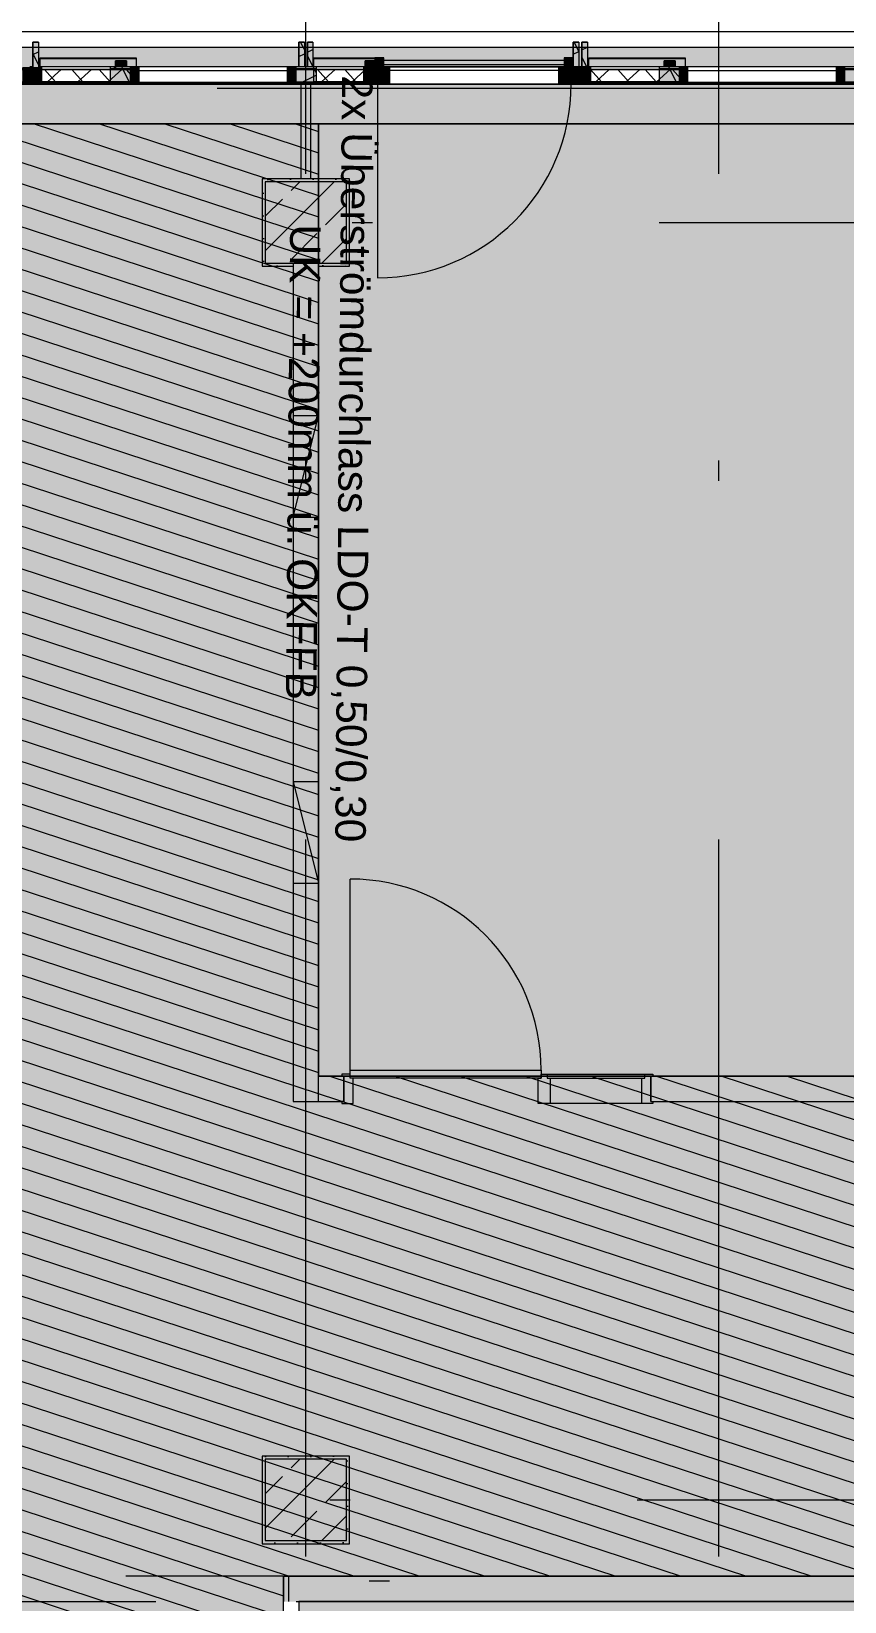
# Model space of a CAD drawing. Header units: metres. Extents: x 101 to 346, y 66 to 213.
# Drawn here: x 120.61 to 124.61, y 92.69 to 100.42 of the extents above; entities that cross this region are included whole.
import ezdxf

# ---------------------------------------------------------------- set-up
doc = ezdxf.new("R2010")
doc.units = ezdxf.units.M
doc.header["$MEASUREMENT"] = 0
for name, pattern in [('Punktlinie', [0.0035, 0, -0.0035]), ('Strichlinie-über-Schnitt', [0.0023, 0.0008, -0.0015]), ('Strichlinie_ eng', [0.0023, 0.0015, -0.0008]), ('Strichpunktlinie', [0.006703, 0.003528, -0.001764, 0, -0.001411]), ('Wipeout_Contour', [1, 0, -1])]:
    doc.linetypes.add(name, pattern=pattern)
for name, color, linetype in [('00  Raster', 7, 'Continuous'), ('10  Fassade', 7, 'Continuous'), ('10  Fassade_Deckschraffur', 7, 'Continuous'), ('10  Fassade_Schnittschraffur', 7, 'Continuous'), ('10  Stützen', 7, 'Continuous'), ('10  Stützen_Schnittschraffur', 7, 'Continuous'), ('10  Wand Massiv_Deckschraffur', 7, 'Continuous'), ('10  Wand Massiv_Fenster', 7, 'Continuous'), ('20  Absturzsicherung', 7, 'Continuous'), ('20  Wand Leichtbau', 7, 'Continuous'), ('20  Wand Leichtbau_Schnittschraffur', 7, 'Continuous'), ('20 Wand Leichtbau MIETERAUSBAU_Fenster', 7, 'Continuous'), ('50  NUF - Raumstempel', 7, 'Continuous'), ('Neubau_20  Boden Aufbauten', 7, 'Continuous'), ('Neubau_20  Boden Aufbauten_Deckschraffur', 7, 'Continuous'), ('Neubau_20 Wand Leichtbau MIETERAUSBAU', 7, 'Continuous'), ('Neubau_20 Wand Leichtbau MIETERAUSBAU_Deckschraffur', 7, 'Continuous'), ('Neubau_20 Wand Leichtbau MIETERAUSBAU_Fenster', 7, 'Continuous'), ('Neubau_20 Wand Leichtbau MIETERAUSBAU_Schnittschraffur', 7, 'Continuous'), ('Neubau_20 Wand Leichtbau MIETERAUSBAU_Tür', 7, 'Continuous')]:
    doc.layers.add(name, color=color, linetype=linetype)
doc.styles.add('ERSTELLTER_STIL_1', font='')
doc.styles.get('ERSTELLTER_STIL_1').set_extended_font_data('Arial')
pattern_1 = [(41.86749, (13.479, 22.35165), (-0.06674101, 0.074469036), []), (131.86749, (13.479, 22.35165), (0.074469036, 0.06674101), [])]
pattern_2 = [(26.86749, (13.479, 22.35165), (-0.05423143, 0.10704649), []), (116.86749, (13.479, 22.35165), (0.10704649, 0.05423143), [])]
pattern_3 = [(26.86749, (13.479, 22.351647), (-0.022596431, 0.044602705), [0, -0.05])]

msp = doc.modelspace()

# ---------------------------------------------------------------- hatches: boundary and pattern name
at = {"layer": '10  Stützen_Schnittschraffur', "linetype": 'Continuous', "lineweight": 0, "true_color": 0xffffff}
for points in [[(122.1704, 99.6919), (121.7404, 99.6919), (121.7404, 99.2619), (121.8929, 99.2619), (121.8929, 99.2769), (121.7554, 99.2769), (121.7554, 99.6769), (122.1554, 99.6769), (122.1554, 99.2769), (122.0179, 99.2769), (122.0179, 99.2619), (122.1704, 99.2619)], [(121.7554, 99.2769), (122.1554, 99.2769), (122.1554, 99.6769), (121.7554, 99.6769)], [(121.7554, 92.9919), (122.1554, 92.9919), (122.1554, 93.3919), (121.7554, 93.3919)]]:
    msp.add_hatch(color=7, dxfattribs=at).paths.add_polyline_path(points)
at = {"layer": '10  Stützen_Schnittschraffur', "linetype": 'Continuous', "lineweight": 13, "true_color": 0x000100}
h = msp.add_hatch(dxfattribs=at)
h.set_pattern_fill('Gips_0008', color=98, style=0, pattern_type=2)
h.set_pattern_definition(pattern_3)
h.paths.add_polyline_path([(122.1704, 99.6919), (121.7404, 99.6919), (121.7404, 99.2619), (121.8929, 99.2619), (121.8929, 99.2769), (121.7554, 99.2769), (121.7554, 99.6769), (122.1554, 99.6769), (122.1554, 99.2769), (122.0179, 99.2769), (122.0179, 99.2619), (122.1704, 99.2619)])
h = msp.add_hatch(dxfattribs=at)
h.set_pattern_fill('Beton__Stahlbeton_0008', color=98, style=0, pattern_type=2)
h.set_pattern_definition([(225, (121.75537, 99.6769), (-0.16971, 0.16971), []), (225, (121.67052, 99.76174), (-0.169706, 0.169706), [0.18, -0.06])])
h.paths.add_polyline_path([(121.7554, 99.2769), (122.1554, 99.2769), (122.1554, 99.6769), (121.7554, 99.6769)])
at = {"layer": '10  Stützen_Schnittschraffur', "linetype": 'Continuous', "lineweight": 0, "true_color": 0xffffff}
h = msp.add_hatch(color=7, dxfattribs=at)
h.paths.add_polyline_path([(121.7404, 93.4069), (121.7404, 92.9769), (122.1704, 92.9769), (122.1704, 93.4069)])
h.paths.add_polyline_path([(121.7554, 93.3919), (122.1554, 93.3919), (122.1554, 92.9919), (121.7554, 92.9919)], flags=0)
at = {"layer": '10  Stützen_Schnittschraffur', "linetype": 'Continuous', "lineweight": 13, "true_color": 0x000100}
h = msp.add_hatch(dxfattribs=at)
h.set_pattern_fill('Gips_0008', color=98, style=0, pattern_type=2)
h.set_pattern_definition(pattern_3)
h.paths.add_polyline_path([(121.7404, 93.4069), (121.7404, 92.9769), (122.1704, 92.9769), (122.1704, 93.4069)])
h.paths.add_polyline_path([(121.7554, 93.3919), (122.1554, 93.3919), (122.1554, 92.9919), (121.7554, 92.9919)], flags=0)
h = msp.add_hatch(dxfattribs=at)
h.set_pattern_fill('Beton__Stahlbeton_0008', color=98, style=0, pattern_type=2)
h.set_pattern_definition([(225, (121.75537, 93.3919), (-0.16971, 0.16971), []), (225, (121.67052, 93.47674), (-0.169706, 0.169706), [0.18, -0.06])])
h.paths.add_polyline_path([(121.7554, 92.9919), (122.1554, 92.9919), (122.1554, 93.3919), (121.7554, 93.3919)])
at = {"layer": '20  Wand Leichtbau_Schnittschraffur', "linetype": 'Continuous', "lineweight": 18}
for points in [[(121.9704, 92.6919), (121.8454, 92.8169), (121.8454, 92.6919)], [(121.9704, 92.8169), (121.8454, 92.8169), (121.9704, 92.6919)], [(127.3554, 92.8169), (121.9079, 92.8169), (121.9079, 92.6919), (127.3554, 92.6919)], [(121.9704, 92.6919), (127.2929, 92.6919), (127.2929, 92.8169), (121.9704, 92.8169)]]:
    msp.add_hatch(color=9, dxfattribs=at).paths.add_polyline_path(points)
at = {"layer": 'Neubau_20  Boden Aufbauten_Deckschraffur', "linetype": 'Continuous', "lineweight": 18}
msp.add_hatch(color=30, dxfattribs=at).paths.add_polyline_path([(113.8304, 99.9619), (113.8304, 97.312), (113.7054, 97.312), (113.7054, 92.6999), (111.2179, 92.6999), (111.2179, 92.3919), (121.8454, 92.3919), (121.8454, 92.8169), (124.6679, 92.8169), (124.6679, 95.2768), (122.0179, 95.2768), (122.0179, 99.9621)])
h = msp.add_hatch(dxfattribs=at)
h.set_pattern_fill('Holz_Schalung_liegend__1_A9', color=6, style=0, pattern_type=2)
h.set_pattern_definition([(341.86749, (13.479, 22.35165), (0.03112157, 0.09503393), [])])
h.paths.add_polyline_path([(113.8304, 99.9619), (113.8304, 97.312), (113.7054, 97.312), (113.7054, 92.6999), (111.2179, 92.6999), (111.2179, 92.3919), (121.8454, 92.3919), (121.8454, 92.8169), (124.6679, 92.8169), (124.6679, 95.2768), (122.0179, 95.2768), (122.0179, 99.9621)])
at = {"layer": 'Neubau_20  Boden Aufbauten_Deckschraffur', "linetype": 'Continuous', "lineweight": 50, "true_color": 0x9f9f9f}
h = msp.add_hatch(color=253, dxfattribs=at)
h.paths.add_polyline_path([(122.0179, 99.9619), (122.0179, 95.2769), (127.4179, 95.2769), (127.4179, 92.6919), (121.9204, 92.6919), (121.9204, 92.3919), (153.0379, 92.3919), (153.0379, 95.9172), (154.2379, 95.9172), (154.2379, 99.2769), (154.1583, 99.2769), (154.1583, 99.6769), (154.3304, 99.6769), (154.3304, 99.9626), (127.3804, 99.9619)])
h.paths.add_polyline_path([(132.7054, 92.6919), (132.7054, 95.2769), (138.2054, 95.2769), (138.2054, 92.6919), (136.6704, 92.6919), (136.6704, 92.8819), (134.2254, 92.8819), (134.2254, 92.6919)], flags=0)
at = {"layer": 'Neubau_20  Boden Aufbauten_Deckschraffur', "linetype": 'Continuous', "lineweight": 18, "true_color": 0xefefef}
h = msp.add_hatch(dxfattribs=at)
h.set_pattern_fill('Mörtel_0008', style=0, pattern_type=2)
h.set_pattern_definition([(26.86749, (13.58792, 22.68427), (-0.07117876, 0.14049852), [0, -0.105, 0, -0.1575]), (91.86749, (13.92054, 22.57534), (0.15741635, 0.00513262), [0, -0.077, 0, -0.133])])
h.paths.add_polyline_path([(122.0179, 99.9619), (122.0179, 95.2769), (127.4179, 95.2769), (127.4179, 92.6919), (121.9204, 92.6919), (121.9204, 92.3919), (153.0379, 92.3919), (153.0379, 95.9172), (154.2379, 95.9172), (154.2379, 99.2769), (154.1583, 99.2769), (154.1583, 99.6769), (154.3304, 99.6769), (154.3304, 99.9626), (127.3804, 99.9619)])
h.paths.add_polyline_path([(132.7054, 92.6919), (132.7054, 95.2769), (138.2054, 95.2769), (138.2054, 92.6919), (136.6704, 92.6919), (136.6704, 92.8819), (134.2254, 92.8819), (134.2254, 92.6919)], flags=0)
at = {"layer": 'Neubau_20 Wand Leichtbau MIETERAUSBAU_Deckschraffur', "linetype": 'Continuous', "lineweight": 0, "true_color": 0xffffff}
msp.add_hatch(color=7, dxfattribs=at).paths.add_polyline_path([(123.1579, 95.2669), (123.1579, 95.1419), (123.6079, 95.1419), (123.6079, 95.2669), (123.6229, 95.2669), (123.6229, 95.2869), (123.1429, 95.2869), (123.1429, 95.2669)])
at = {"layer": 'Neubau_20 Wand Leichtbau MIETERAUSBAU_Schnittschraffur', "linetype": 'Continuous', "lineweight": 18}
for points in [[(121.8929, 99.2769), (121.8929, 95.1518), (122.0179, 95.1518), (122.0179, 99.2769)], [(122.0179, 95.2768), (122.0179, 95.1518), (122.1429, 95.1518), (122.1429, 95.2768)], [(123.6529, 95.2769), (123.6529, 95.1519), (123.9874, 95.1519), (123.9874, 95.2769)], [(123.9874, 95.1519), (127.2929, 95.1519), (127.2929, 95.2769), (123.9874, 95.2769)]]:
    msp.add_hatch(color=9, dxfattribs=at).paths.add_polyline_path(points)
at = {"layer": 'Neubau_20 Wand Leichtbau MIETERAUSBAU_Schnittschraffur', "linetype": 'Continuous', "lineweight": 0, "true_color": 0xffffff}
for points in [[(122.1879, 95.1418), (122.1879, 95.2668), (122.1729, 95.2668), (122.1729, 95.2868), (122.1329, 95.2868), (122.1329, 95.2768), (122.1429, 95.2768), (122.1429, 95.1518), (122.1329, 95.1518), (122.1329, 95.1418)], [(123.1129, 95.2669), (123.1129, 95.3069), (122.1729, 95.3068), (122.1729, 95.2668)], [(123.1429, 95.2669), (123.1429, 95.2869), (123.1129, 95.2869), (123.1129, 95.2669), (123.0979, 95.2669), (123.0979, 95.1419), (123.1579, 95.1419), (123.1579, 95.2669)], [(123.6079, 95.1419), (123.6629, 95.1419), (123.6629, 95.1519), (123.6529, 95.1519), (123.6529, 95.2769), (123.6629, 95.2769), (123.6629, 95.2869), (123.6229, 95.2869), (123.6229, 95.2669), (123.6079, 95.2669)]]:
    msp.add_hatch(color=7, dxfattribs=at).paths.add_polyline_path(points)

# ---------------------------------------------------------------- linework, layer by layer
at = {"layer": '00  Raster', "color": 7, "linetype": 'Strichpunktlinie', "lineweight": 13, "ltscale": 1000}
msp.add_line((103.285, 99.4769), (159.1776, 99.4769), dxfattribs=at)
at = {"layer": '00  Raster', "color": 5, "linetype": 'Strichpunktlinie', "lineweight": 13, "ltscale": 1000}
msp.add_line((103.1761, 93.1919), (159.1776, 93.1919), dxfattribs=at)
at = {"layer": '10  Stützen', "color": 7, "linetype": 'Continuous', "lineweight": 13, "ltscale": 1000, "flags": 128}
msp.add_lwpolyline([(122.0179, 99.2619), (122.1704, 99.2619), (122.1704, 99.6919), (121.7404, 99.6919), (121.7404, 99.2619), (121.8929, 99.2619)], dxfattribs=at)
for points in [[(121.7554, 99.2769), (122.1554, 99.2769), (122.1554, 99.6769), (121.7554, 99.6769)], [(121.7404, 93.4069), (121.7404, 92.9769), (122.1704, 92.9769), (122.1704, 93.4069)], [(121.7554, 92.9919), (122.1554, 92.9919), (122.1554, 93.3919), (121.7554, 93.3919)]]:
    msp.add_lwpolyline(points, close=True, dxfattribs=at)
at = {"layer": '20  Wand Leichtbau', "color": 7, "linetype": 'Strichlinie-über-Schnitt', "lineweight": 13, "ltscale": 1000, "flags": 128}
for points in [[(121.8704, 92.8169), (111.0929, 92.8169)], [(121.8704, 92.8169), (111.0929, 92.8169)], [(121.8704, 92.8169), (121.8704, 92.6919)], [(121.8704, 92.8169), (121.8704, 92.6919)], [(111.0929, 92.6919), (121.8704, 92.6919)], [(111.2179, 92.6919), (121.8704, 92.6919)]]:
    msp.add_lwpolyline(points, dxfattribs=at)
at = {"layer": '20  Wand Leichtbau', "color": 7, "linetype": 'Continuous', "lineweight": 13, "ltscale": 1000, "flags": 128}
msp.add_lwpolyline([(121.8454, 92.8169), (121.8454, 92.6919)], dxfattribs=at)
at = {"layer": '20  Wand Leichtbau', "color": 7, "linetype": 'Continuous', "lineweight": 18, "ltscale": 1000, "flags": 128}
for points in [[(127.2929, 92.8169), (121.8454, 92.8169)], [(127.3554, 92.8169), (121.9079, 92.8169)], [(121.9079, 92.6919), (127.3554, 92.6919)], [(121.9704, 92.6919), (127.4179, 92.6919)]]:
    msp.add_lwpolyline(points, dxfattribs=at)
at = {"layer": 'Neubau_20  Boden Aufbauten', "color": 7, "linetype": 'Continuous', "lineweight": 13, "ltscale": 1000, "flags": 128}
for points in [[(113.8304, 99.9619), (113.8304, 97.312), (113.7054, 97.312), (113.7054, 92.6999), (111.2179, 92.6999), (111.2179, 92.3919), (121.8454, 92.3919), (121.8454, 92.8169), (124.6679, 92.8169), (124.6679, 95.2768), (122.0179, 95.2768), (122.0179, 99.9621)], [(122.0179, 99.9619), (122.0179, 95.2769), (127.4179, 95.2769), (127.4179, 92.6919), (121.9204, 92.6919), (121.9204, 92.3919), (153.0379, 92.3919), (153.0379, 95.9172), (154.2379, 95.9172), (154.2379, 99.2769), (154.1583, 99.2769), (154.1583, 99.6769), (154.3304, 99.6769), (154.3304, 99.9626), (127.3804, 99.9619)]]:
    msp.add_lwpolyline(points, close=True, dxfattribs=at)
at = {"layer": 'Neubau_20 Wand Leichtbau MIETERAUSBAU', "color": 7, "linetype": 'Continuous', "lineweight": 13, "ltscale": 1000}
for p, q in [((122.1429, 95.1518), (122.1429, 95.2768)), ((123.6529, 95.1519), (123.6529, 95.2769))]:
    msp.add_line(p, q, dxfattribs=at)
at = {"layer": 'Neubau_20 Wand Leichtbau MIETERAUSBAU', "color": 7, "linetype": 'Continuous', "lineweight": 18, "ltscale": 1000, "flags": 128}
for points in [[(121.8929, 99.2769), (121.8929, 95.1518)], [(122.0179, 95.1518), (122.0179, 99.2769)], [(122.1429, 95.2768), (122.0179, 95.2768)], [(123.9874, 95.2769), (123.6529, 95.2769)], [(127.2929, 95.2769), (123.9874, 95.2769)], [(122.0179, 95.1518), (122.1429, 95.1518)], [(123.6529, 95.1519), (123.9874, 95.1519)], [(123.9874, 95.1519), (127.2929, 95.1519)]]:
    msp.add_lwpolyline(points, dxfattribs=at)
at = {"layer": 'Neubau_20 Wand Leichtbau MIETERAUSBAU', "color": 7, "linetype": 'Continuous', "lineweight": 13, "ltscale": 1000, "flags": 128}
for points in [[(122.0179, 95.1518), (122.0179, 95.2768)], [(121.8929, 95.1518), (122.0179, 95.1518)]]:
    msp.add_lwpolyline(points, dxfattribs=at)
at = {"layer": 'Neubau_20 Wand Leichtbau MIETERAUSBAU_Fenster', "color": 7, "linetype": 'Continuous', "lineweight": 13, "ltscale": 1000}
for p, q in [((121.8929, 98.0267), (122.0179, 98.5267)), ((121.8929, 98.5267), (122.0179, 98.5267)), ((121.8929, 98.0267), (122.0179, 98.0267)), ((121.8929, 96.7267), (122.0179, 96.2267)), ((121.8929, 96.7267), (122.0179, 96.7267)), ((121.8929, 96.2267), (122.0179, 96.2267))]:
    msp.add_line(p, q, dxfattribs=at)
at = {"layer": 'Neubau_20 Wand Leichtbau MIETERAUSBAU_Tür', "color": 7, "linetype": 'Continuous', "lineweight": 13, "ltscale": 1000}
for p, q in [((122.1729, 95.3068), (122.1729, 96.2468)), ((122.1729, 95.2868), (122.1329, 95.2868)), ((122.1329, 95.2868), (122.1329, 95.2768)), ((122.1329, 95.2768), (122.1429, 95.2768)), ((122.1429, 95.2768), (122.1429, 95.1518)), ((122.1429, 95.1518), (122.1429, 95.2768)), ((122.1429, 95.1518), (122.1429, 95.2768)), ((122.1729, 95.3068), (123.1129, 95.3069)), ((122.1729, 95.2668), (122.1729, 95.3068)), ((122.1729, 95.2668), (122.1729, 95.2868)), ((123.1129, 95.2669), (122.1729, 95.2668)), ((122.1879, 95.2668), (122.1729, 95.2668)), ((122.1879, 95.1418), (122.1879, 95.2668)), ((123.0979, 95.1419), (123.0979, 95.2669)), ((123.0979, 95.2669), (123.1129, 95.2669)), ((123.1129, 95.3069), (123.1129, 95.2669)), ((123.1129, 95.2669), (123.1129, 95.2869)), ((123.1129, 95.2869), (123.1429, 95.2869)), ((123.1429, 95.2869), (123.6229, 95.2869)), ((123.1429, 95.2869), (123.1429, 95.2669)), ((123.1429, 95.2669), (123.1579, 95.2669)), ((123.1579, 95.2669), (123.1579, 95.1419)), ((123.1579, 95.2669), (123.6079, 95.2669)), ((123.6079, 95.1419), (123.6079, 95.2669)), ((123.6079, 95.2669), (123.6229, 95.2669)), ((123.6229, 95.2669), (123.6229, 95.2869)), ((123.6229, 95.2869), (123.6629, 95.2869)), ((123.6629, 95.2769), (123.6529, 95.2769)), ((123.6529, 95.2769), (123.6529, 95.1519)), ((123.6529, 95.1519), (123.6529, 95.2769)), ((123.6529, 95.1519), (123.6529, 95.2769)), ((123.6629, 95.2869), (123.6629, 95.2769)), ((122.1429, 95.1518), (122.1329, 95.1518)), ((122.1329, 95.1518), (122.1329, 95.1418)), ((122.1329, 95.1418), (122.1879, 95.1418)), ((123.1579, 95.1419), (123.0979, 95.1419)), ((123.6079, 95.1419), (123.1579, 95.1419)), ((123.6629, 95.1419), (123.6079, 95.1419)), ((123.6529, 95.1519), (123.6629, 95.1519)), ((123.6629, 95.1519), (123.6629, 95.1419))]:
    msp.add_line(p, q, dxfattribs=at)
msp.add_arc((122.1729, 95.3068), 0.94, 0.00056, 90.00056, dxfattribs=at)

# ---------------------------------------------------------------- texts
at = {"layer": '20 Wand Leichtbau MIETERAUSBAU_Fenster', "color": 7, "linetype": 'Continuous', "lineweight": 13, "insert": (121.9311, 97.1271), "char_height": 0.15, "attachment_point": 6, "rotation": 269.48582, "style": 'ERSTELLTER_STIL_1'}
msp.add_mtext('\\A1;{\\pqr;\\fArial|b0|i0|c0|p38;UK = +200mm ü. OKFFB}', dxfattribs=at)

# ---------------------------------------------------------------- wipeouts: each hides what was drawn before it
at = {"color": 254, "linetype": 'Wipeout_Contour', "lineweight": 0, "ltscale": 680.984599}
msp.add_wipeout([(114.7154, 100.2351), (159.1776, 100.2351), (159.1776, 100.4169), (114.7154, 100.4169)], dxfattribs=at).dxf.layer = '10  Fassade_Deckschraffur'

# ---------------------------------------------------------------- next in the draw order: hatches: boundary and pattern name
at = {"layer": '10  Fassade', "linetype": 'Continuous', "lineweight": 0, "true_color": 0xffffff}
for points in [[(120.6479, 100.2869), (120.6479, 100.2839), (121.1214, 100.2839), (121.1214, 100.2869)], [(121.9954, 100.2869), (121.9954, 100.2839), (122.2944, 100.2839), (122.2944, 100.2869)], [(123.3479, 100.2869), (123.3479, 100.2839), (123.8214, 100.2839), (123.8214, 100.2869)]]:
    msp.add_hatch(color=7, dxfattribs=at).paths.add_polyline_path(points)

# ---------------------------------------------------------------- next in the draw order: linework, layer by layer
at = {"layer": '10  Fassade', "color": 7, "linetype": 'Continuous', "lineweight": 13, "ltscale": 1000}
for p, q in [((120.6404, 100.3644), (120.6129, 100.3644)), ((121.9479, 100.3644), (121.9204, 100.3644)), ((121.9904, 100.3644), (121.9629, 100.3644)), ((123.2979, 100.3644), (123.2704, 100.3644)), ((123.3404, 100.3644), (123.3129, 100.3644))]:
    msp.add_line(p, q, dxfattribs=at)
at = {"layer": '10  Fassade', "color": 7, "linetype": 'Continuous', "lineweight": 13, "ltscale": 1000, "flags": 128}
msp.add_lwpolyline([(114.7154, 100.4169), (159.1776, 100.4169)], dxfattribs=at)
at = {"layer": '10  Fassade', "color": 7, "linetype": 'Strichlinie_ eng', "lineweight": 13, "ltscale": 1000, "flags": 128}
for points in [[(120.6129, 100.3644), (120.6404, 100.3644)], [(121.9204, 100.3644), (121.9479, 100.3644)], [(121.9629, 100.3644), (121.9904, 100.3644)], [(123.2704, 100.3644), (123.2979, 100.3644)], [(123.3129, 100.3644), (123.3404, 100.3644)]]:
    msp.add_lwpolyline(points, dxfattribs=at)
at = {"layer": '10  Fassade', "color": 7, "linetype": 'Continuous', "lineweight": 13, "ltscale": 1000, "flags": 128}
for points in [[(120.6479, 100.2869), (121.1214, 100.2869), (121.1214, 100.2839), (120.6479, 100.2839)], [(121.9954, 100.2869), (122.2944, 100.2869), (122.2944, 100.2839), (121.9954, 100.2839)], [(123.3479, 100.2869), (123.8214, 100.2869), (123.8214, 100.2839), (123.3479, 100.2839)]]:
    msp.add_lwpolyline(points, close=True, dxfattribs=at)
at = {"layer": '10  Wand Massiv_Fenster', "color": 7, "linetype": 'Continuous', "lineweight": 13, "ltscale": 1000}
msp.add_line((159.1776, 100.3369), (114.7154, 100.3369), dxfattribs=at)

# ---------------------------------------------------------------- next in the draw order: wipeouts: each hides what was drawn before it
at = {"color": 254, "linetype": 'Wipeout_Contour', "lineweight": 0, "ltscale": 680.764924}
msp.add_wipeout([(114.7154, 100.2351), (114.7154, 100.2321), (159.1776, 100.2321), (159.1776, 100.2351)], dxfattribs=at).dxf.layer = '10  Fassade_Deckschraffur'
at = {"color": 254, "linetype": 'Wipeout_Contour', "lineweight": 0, "ltscale": 680.350618}
msp.add_wipeout([(114.7154, 100.1575), (114.7154, 99.9619), (159.1776, 99.9619), (159.1776, 100.1575)], dxfattribs=at).dxf.layer = '10  Fassade_Deckschraffur'

# ---------------------------------------------------------------- next in the draw order: linework, layer by layer
at = {"layer": '10  Fassade', "color": 7, "linetype": 'Strichlinie_ eng', "lineweight": 13, "ltscale": 1000, "flags": 128}
for points in [[(121.0184, 100.2719), (121.0724, 100.2719)], [(122.2464, 100.2719), (122.2944, 100.2719)], [(123.7184, 100.2719), (123.7724, 100.2719)]]:
    msp.add_lwpolyline(points, dxfattribs=at)
at = {"layer": '10  Fassade', "color": 7, "linetype": 'Continuous', "lineweight": 13, "ltscale": 1000, "flags": 128}
msp.add_lwpolyline([(114.7154, 99.9619), (159.1776, 99.9619)], dxfattribs=at)
at = {"layer": '10  Wand Massiv_Fenster', "color": 7, "linetype": 'Continuous', "lineweight": 13, "ltscale": 1000}
msp.add_line((159.1776, 99.9619), (114.7154, 99.9619), dxfattribs=at)
at = {"layer": '50  NUF - Raumstempel', "color": 7, "linetype": 'Punktlinie', "lineweight": 13, "ltscale": 1000, "flags": 128}
msp.add_lwpolyline([(104.6804, 84.956), (104.6804, 97.469), (113.7904, 97.469), (113.7904, 99.9619), (127.3054, 99.9619), (127.3054, 99.6919), (127.1404, 99.6919), (127.1404, 99.2619), (127.3054, 99.2619), (127.3054, 93.4069), (127.1404, 93.4069), (127.1404, 92.9769), (127.3054, 92.9769), (127.3054, 92.7919), (121.8704, 92.7919), (121.8704, 88.5569), (120.5754, 88.5569), (120.5754, 85.1919), (117.9804, 85.1919), (117.9804, 84.956)], close=True, dxfattribs=at)

# ---------------------------------------------------------------- next in the draw order: wipeouts: each hides what was drawn before it
at = {"color": 254, "linetype": 'Wipeout_Contour', "lineweight": 0, "ltscale": 680.680996}
msp.add_wipeout([(114.7154, 100.2289), (114.7154, 100.1679), (159.1776, 100.1679), (159.1776, 100.2289)], dxfattribs=at).dxf.layer = '10  Fassade_Deckschraffur'

# ---------------------------------------------------------------- next in the draw order: linework, layer by layer
at = {"layer": '10  Fassade', "color": 7, "linetype": 'Continuous', "lineweight": 13, "ltscale": 1000}
for p, q in [((120.6129, 100.3644), (120.6129, 100.2419)), ((121.9479, 100.3644), (121.9479, 100.2419)), ((121.9629, 100.3644), (121.9629, 100.2419)), ((123.3129, 100.3644), (123.3129, 100.2419)), ((121.9629, 100.2419), (121.9479, 100.2419))]:
    msp.add_line(p, q, dxfattribs=at)
at = {"layer": '10  Fassade', "color": 7, "linetype": 'Strichlinie_ eng', "lineweight": 13, "ltscale": 1000, "flags": 128}
for points in [[(120.6129, 100.2419), (120.6129, 100.3644)], [(120.6404, 100.3644), (120.6404, 100.2419)], [(121.9204, 100.2419), (121.9204, 100.3644)], [(121.9479, 100.3644), (121.9479, 100.2419)], [(121.9629, 100.2419), (121.9629, 100.3644)], [(121.9904, 100.3644), (121.9904, 100.2419)], [(123.2704, 100.2419), (123.2704, 100.3644)], [(123.2979, 100.3644), (123.2979, 100.2419)], [(123.3129, 100.2419), (123.3129, 100.3644)], [(123.3404, 100.3644), (123.3404, 100.2419)], [(121.0184, 100.2419), (121.0184, 100.2719)], [(121.0724, 100.2719), (121.0724, 100.2419)], [(122.2464, 100.2419), (122.2464, 100.2719)], [(122.2944, 100.2719), (122.2944, 100.2419)], [(123.7184, 100.2419), (123.7184, 100.2719)], [(123.7724, 100.2719), (123.7724, 100.2419)], [(159.1776, 100.2419), (158.8434, 100.2419), (158.4054, 100.2419), (157.3729, 100.2419), (157.0554, 100.2419), (156.1434, 100.2419), (155.7054, 100.2419), (154.6729, 100.2419), (154.3554, 100.2419), (153.4434, 100.2419), (153.0054, 100.2419), (151.9729, 100.2419), (151.6554, 100.2419), (150.7434, 100.2419), (150.3054, 100.2419), (149.2729, 100.2419), (148.9554, 100.2419), (148.0434, 100.2419), (147.6054, 100.2419), (146.5729, 100.2419), (146.2554, 100.2419), (145.3434, 100.2419), (144.9054, 100.2419), (143.8729, 100.2419), (143.5554, 100.2419), (142.6434, 100.2419), (142.2054, 100.2419), (141.1729, 100.2419), (140.8554, 100.2419), (139.9434, 100.2419), (139.5054, 100.2419), (138.4729, 100.2419), (138.1554, 100.2419), (137.2434, 100.2419), (136.8054, 100.2419), (135.7729, 100.2419), (135.4554, 100.2419), (134.5434, 100.2419), (134.1054, 100.2419), (133.0729, 100.2419), (132.7554, 100.2419), (131.8434, 100.2419), (131.4054, 100.2419), (130.3729, 100.2419), (130.0554, 100.2419), (129.1434, 100.2419), (128.7054, 100.2419), (127.6729, 100.2419), (127.3554, 100.2419), (126.4434, 100.2419), (126.0054, 100.2419), (124.9729, 100.2419), (124.6554, 100.2419), (123.7434, 100.2419), (123.3054, 100.2419), (122.2729, 100.2419), (121.9554, 100.2419), (121.0434, 100.2419), (120.6054, 100.2419), (119.5729, 100.2419), (119.2554, 100.2419), (118.3434, 100.2419), (117.9054, 100.2419), (116.8729, 100.2419), (116.5554, 100.2419), (115.6434, 100.2419), (114.7154, 100.2419)]]:
    msp.add_lwpolyline(points, dxfattribs=at)
at = {"layer": '10  Fassade', "color": 7, "linetype": 'Continuous', "lineweight": 13, "ltscale": 1000, "flags": 128}
for points in [[(114.7154, 100.2351), (159.1776, 100.2351)], [(114.7154, 100.2321), (159.1776, 100.2321)], [(114.7154, 100.2289), (159.1776, 100.2289)], [(120.6129, 100.2419), (120.6054, 100.2419), (120.5979, 100.2419)]]:
    msp.add_lwpolyline(points, dxfattribs=at)

# ---------------------------------------------------------------- next in the draw order: wipeouts: each hides what was drawn before it
at = {"color": 254, "linetype": 'Wipeout_Contour', "lineweight": 0, "ltscale": 680.602576}
msp.add_wipeout([(114.7154, 100.1629), (159.1776, 100.1629), (159.1776, 100.1679), (114.7154, 100.1679)], dxfattribs=at).dxf.layer = '10  Fassade_Deckschraffur'

# ---------------------------------------------------------------- next in the draw order: wipeouts: each hides what was drawn before it
at = {"color": 254, "linetype": 'Wipeout_Contour', "lineweight": 0, "ltscale": 680.590195}
msp.add_wipeout([(114.7154, 100.1629), (114.7154, 100.1575), (159.1776, 100.1575), (159.1776, 100.1629)], dxfattribs=at).dxf.layer = '10  Fassade_Deckschraffur'

# ---------------------------------------------------------------- next in the draw order: hatches: boundary and pattern name
at = {"layer": '10  Wand Massiv_Deckschraffur', "linetype": 'Continuous', "lineweight": 0, "true_color": 0xffffff}
msp.add_hatch(color=7, dxfattribs=at).paths.add_polyline_path([(114.7154, 99.9619), (159.1776, 99.9619), (159.1776, 100.3369), (114.7154, 100.3369)])

# ---------------------------------------------------------------- next in the draw order: linework, layer by layer
at = {"layer": '00  Raster', "color": 7, "linetype": 'Strichpunktlinie', "lineweight": 13, "ltscale": 1000}
msp.add_line((121.9554, 79.3072), (121.9554, 102.9769), dxfattribs=at)
at = {"layer": '10  Fassade', "color": 7, "linetype": 'Strichpunktlinie', "lineweight": 13, "ltscale": 1000}
msp.add_line((114.7154, 100.1369), (159.1776, 100.1369), dxfattribs=at)
at = {"layer": '10  Fassade', "color": 7, "linetype": 'Continuous', "lineweight": 13, "ltscale": 1000, "flags": 128}
for points in [[(114.7154, 100.1679), (159.1776, 100.1679)], [(114.7154, 100.1629), (159.1776, 100.1629)], [(114.7154, 100.1575), (159.1776, 100.1575)]]:
    msp.add_lwpolyline(points, dxfattribs=at)
at = {"layer": '10  Fassade', "color": 7, "linetype": 'Strichlinie_ eng', "lineweight": 13, "ltscale": 1000, "flags": 128}
msp.add_lwpolyline([(159.1776, 100.1669), (158.8434, 100.1669), (158.4054, 100.1669), (157.3729, 100.1669), (157.0554, 100.1669), (156.1434, 100.1669), (155.7054, 100.1669), (154.6729, 100.1669), (154.3554, 100.1669), (153.4434, 100.1669), (153.0054, 100.1669), (151.9729, 100.1669), (151.6554, 100.1669), (150.7434, 100.1669), (150.3054, 100.1669), (149.2729, 100.1669), (148.9554, 100.1669), (148.0434, 100.1669), (147.6054, 100.1669), (146.5729, 100.1669), (146.2554, 100.1669), (145.3434, 100.1669), (144.9054, 100.1669), (143.8729, 100.1669), (143.5554, 100.1669), (142.6434, 100.1669), (142.2054, 100.1669), (141.1729, 100.1669), (140.8554, 100.1669), (139.9434, 100.1669), (139.5054, 100.1669), (138.4729, 100.1669), (138.1554, 100.1669), (137.2434, 100.1669), (136.8054, 100.1669), (135.7729, 100.1669), (135.4554, 100.1669), (134.5434, 100.1669), (134.1054, 100.1669), (133.0729, 100.1669), (132.7554, 100.1669), (131.8434, 100.1669), (131.4054, 100.1669), (130.3729, 100.1669), (130.0554, 100.1669), (129.1434, 100.1669), (128.7054, 100.1669), (127.6729, 100.1669), (127.3554, 100.1669), (126.4434, 100.1669), (126.0054, 100.1669), (124.9729, 100.1669), (124.6554, 100.1669), (123.7434, 100.1669), (123.3054, 100.1669), (122.2729, 100.1669), (121.9554, 100.1669), (121.0434, 100.1669), (120.6054, 100.1669), (119.5729, 100.1669), (119.2554, 100.1669), (118.3434, 100.1669), (117.9054, 100.1669), (116.8729, 100.1669), (116.5554, 100.1669), (115.6434, 100.1669), (114.7154, 100.1669)], dxfattribs=at)

# ---------------------------------------------------------------- next in the draw order: wipeouts: each hides what was drawn before it
at = {"color": 254, "linetype": 'Wipeout_Contour', "lineweight": 0, "ltscale": 627.880362}
msp.add_wipeout([(120.6554, 100.2419), (120.6554, 100.1669), (120.9934, 100.1669), (120.9934, 100.2419)], dxfattribs=at).dxf.layer = '10  Fassade_Deckschraffur'
at = {"color": 254, "linetype": 'Wipeout_Contour', "lineweight": 0, "ltscale": 629.960211}
msp.add_wipeout([(121.0934, 100.2419), (121.0934, 100.1669), (121.9054, 100.1669), (121.9054, 100.2419)], dxfattribs=at).dxf.layer = '10  Fassade_Deckschraffur'
at = {"color": 254, "linetype": 'Wipeout_Contour', "lineweight": 0, "ltscale": 631.88419}
msp.add_wipeout([(122.0054, 100.2419), (122.0054, 100.1669), (122.2384, 100.1669), (122.2384, 100.2419)], dxfattribs=at).dxf.layer = '10  Fassade_Deckschraffur'
at = {"color": 254, "linetype": 'Wipeout_Contour', "lineweight": 0, "ltscale": 633.932343}
msp.add_wipeout([(122.3074, 100.2419), (122.3074, 100.1669), (123.2604, 100.1669), (123.2604, 100.2419)], dxfattribs=at).dxf.layer = '10  Fassade_Deckschraffur'
at = {"color": 254, "linetype": 'Wipeout_Contour', "lineweight": 0, "ltscale": 636.230789}
msp.add_wipeout([(123.3554, 100.2419), (123.3554, 100.1669), (123.6934, 100.1669), (123.6934, 100.2419)], dxfattribs=at).dxf.layer = '10  Fassade_Deckschraffur'
at = {"color": 254, "linetype": 'Wipeout_Contour', "lineweight": 0, "ltscale": 638.3291}
msp.add_wipeout([(123.7934, 100.2419), (123.7934, 100.1669), (124.6054, 100.1669), (124.6054, 100.2419)], dxfattribs=at).dxf.layer = '10  Fassade_Deckschraffur'

# ---------------------------------------------------------------- next in the draw order: hatches: boundary and pattern name
at = {"layer": '10  Fassade', "linetype": 'Continuous', "lineweight": 13, "true_color": 0x000100}
h = msp.add_hatch(dxfattribs=at)
h.set_pattern_fill('Dämmung__hart_2_0008', color=98, style=0, pattern_type=2)
h.set_pattern_definition(pattern_1)
h.paths.add_polyline_path([(120.6479, 100.2289), (120.6479, 100.1689), (121.1214, 100.1689), (121.1214, 100.2289)])
h = msp.add_hatch(dxfattribs=at)
h.set_pattern_fill('Dämmung__hart_2_0008', color=98, style=0, pattern_type=2)
h.set_pattern_definition(pattern_1)
h.paths.add_polyline_path([(121.9954, 100.2289), (121.9954, 100.1689), (122.2944, 100.1689), (122.2944, 100.2289)])
h = msp.add_hatch(dxfattribs=at)
h.set_pattern_fill('Dämmung__hart_2_0008', color=98, style=0, pattern_type=2)
h.set_pattern_definition(pattern_1)
h.paths.add_polyline_path([(123.3479, 100.2289), (123.3479, 100.1689), (123.8214, 100.1689), (123.8214, 100.2289)])
at = {"layer": '10  Fassade', "linetype": 'Continuous', "lineweight": 0, "true_color": 0xffffff}
for points in [[(120.6479, 100.1689), (120.6479, 100.1669), (121.1214, 100.1669), (121.1214, 100.1689)], [(121.9954, 100.1689), (121.9954, 100.1669), (122.2944, 100.1669), (122.2944, 100.1689)], [(123.3479, 100.1689), (123.3479, 100.1669), (123.8214, 100.1669), (123.8214, 100.1689)]]:
    msp.add_hatch(color=7, dxfattribs=at).paths.add_polyline_path(points)
at = {"layer": '10  Fassade_Schnittschraffur', "linetype": 'Continuous', "lineweight": 0, "true_color": 0xffffff}
for points in [[(120.6404, 100.2419), (120.6404, 100.3644), (120.6129, 100.3644), (120.6129, 100.2419)], [(121.9204, 100.3644), (121.9204, 100.2419), (121.9479, 100.2419), (121.9479, 100.3644)], [(121.9904, 100.3644), (121.9629, 100.3644), (121.9629, 100.2419), (121.9904, 100.2419)], [(123.2704, 100.3644), (123.2704, 100.2419), (123.2979, 100.2419), (123.2979, 100.3644)], [(123.3404, 100.2419), (123.3404, 100.3644), (123.3129, 100.3644), (123.3129, 100.2419)], [(121.0724, 100.2719), (121.0184, 100.2719), (121.0184, 100.2419), (121.0724, 100.2419)], [(122.2944, 100.2419), (122.2944, 100.2719), (122.2464, 100.2719), (122.2464, 100.2419)], [(123.7724, 100.2719), (123.7184, 100.2719), (123.7184, 100.2419), (123.7724, 100.2419)], [(120.6129, 100.2419), (120.6054, 100.2419), (120.5979, 100.2419), (120.5704, 100.2419), (120.5604, 100.2419), (120.5604, 100.1669), (120.6554, 100.1669), (120.6554, 100.2419)], [(121.0934, 100.2419), (121.0724, 100.2419), (121.0184, 100.2419), (120.9934, 100.2419), (120.9934, 100.1669), (121.0934, 100.1669)], [(121.0934, 100.2419), (121.0934, 100.1669), (121.0936, 100.2419)], [(121.9052, 100.2419), (121.9052, 100.1669), (121.9054, 100.2419)], [(122.0054, 100.2419), (121.9904, 100.2419), (121.9629, 100.2419), (121.9479, 100.2419), (121.9204, 100.2419), (121.9054, 100.2419), (121.9054, 100.1669), (122.0054, 100.1669)], [(122.3074, 100.2419), (122.2944, 100.2419), (122.2464, 100.2419), (122.2384, 100.2419), (122.2384, 100.1669), (122.3074, 100.1669)], [(122.3074, 100.2419), (122.3074, 100.1669), (122.3076, 100.2419)], [(123.2602, 100.2419), (123.2602, 100.1669), (123.2604, 100.2419)], [(123.3129, 100.2419), (123.3054, 100.2419), (123.2979, 100.2419), (123.2704, 100.2419), (123.2604, 100.2419), (123.2604, 100.1669), (123.3554, 100.1669), (123.3554, 100.2419)], [(123.7934, 100.2419), (123.7724, 100.2419), (123.7184, 100.2419), (123.6934, 100.2419), (123.6934, 100.1669), (123.7934, 100.1669)], [(123.7934, 100.2419), (123.7934, 100.1669), (123.7936, 100.2419)], [(124.6052, 100.2419), (124.6052, 100.1669), (124.6054, 100.2419)]]:
    msp.add_hatch(color=7, dxfattribs=at).paths.add_polyline_path(points)
at = {"layer": '10  Fassade_Schnittschraffur', "linetype": 'Continuous', "lineweight": 13, "true_color": 0x000100}
h = msp.add_hatch(dxfattribs=at)
h.set_pattern_fill('Dämmung__hart_1_0008', color=98, style=0, pattern_type=2)
h.set_pattern_definition(pattern_2)
h.paths.add_polyline_path([(120.6404, 100.2419), (120.6404, 100.3644), (120.6129, 100.3644), (120.6129, 100.2419)])
h = msp.add_hatch(dxfattribs=at)
h.set_pattern_fill('Dämmung__hart_1_0008', color=98, style=0, pattern_type=2)
h.set_pattern_definition(pattern_2)
h.paths.add_polyline_path([(121.9204, 100.3644), (121.9204, 100.2419), (121.9479, 100.2419), (121.9479, 100.3644)])
h = msp.add_hatch(dxfattribs=at)
h.set_pattern_fill('Dämmung__hart_1_0008', color=98, style=0, pattern_type=2)
h.set_pattern_definition(pattern_2)
h.paths.add_polyline_path([(121.9904, 100.3644), (121.9629, 100.3644), (121.9629, 100.2419), (121.9904, 100.2419)])
h = msp.add_hatch(dxfattribs=at)
h.set_pattern_fill('Dämmung__hart_1_0008', color=98, style=0, pattern_type=2)
h.set_pattern_definition(pattern_2)
h.paths.add_polyline_path([(123.2704, 100.3644), (123.2704, 100.2419), (123.2979, 100.2419), (123.2979, 100.3644)])
h = msp.add_hatch(dxfattribs=at)
h.set_pattern_fill('Dämmung__hart_1_0008', color=98, style=0, pattern_type=2)
h.set_pattern_definition(pattern_2)
h.paths.add_polyline_path([(123.3404, 100.2419), (123.3404, 100.3644), (123.3129, 100.3644), (123.3129, 100.2419)])
h = msp.add_hatch(dxfattribs=at)
h.set_pattern_fill('Dämmung__hart_1_0008', color=98, style=0, pattern_type=2)
h.set_pattern_definition(pattern_2)
h.paths.add_polyline_path([(121.0724, 100.2719), (121.0184, 100.2719), (121.0184, 100.2419), (121.0724, 100.2419)])
h = msp.add_hatch(dxfattribs=at)
h.set_pattern_fill('Dämmung__hart_1_0008', color=98, style=0, pattern_type=2)
h.set_pattern_definition(pattern_2)
h.paths.add_polyline_path([(122.2944, 100.2419), (122.2944, 100.2719), (122.2464, 100.2719), (122.2464, 100.2419)])
h = msp.add_hatch(dxfattribs=at)
h.set_pattern_fill('Dämmung__hart_1_0008', color=98, style=0, pattern_type=2)
h.set_pattern_definition(pattern_2)
h.paths.add_polyline_path([(123.7724, 100.2719), (123.7184, 100.2719), (123.7184, 100.2419), (123.7724, 100.2419)])
h = msp.add_hatch(dxfattribs=at)
h.set_pattern_fill('Dämmung__hart_1_0008', color=98, style=0, pattern_type=2)
h.set_pattern_definition(pattern_2)
h.paths.add_polyline_path([(120.6129, 100.2419), (120.6054, 100.2419), (120.5979, 100.2419), (120.5704, 100.2419), (120.5604, 100.2419), (120.5604, 100.1669), (120.6554, 100.1669), (120.6554, 100.2419)])
h = msp.add_hatch(dxfattribs=at)
h.set_pattern_fill('Dämmung__hart_1_0008', color=98, style=0, pattern_type=2)
h.set_pattern_definition(pattern_2)
h.paths.add_polyline_path([(121.0934, 100.2419), (121.0724, 100.2419), (121.0184, 100.2419), (120.9934, 100.2419), (120.9934, 100.1669), (121.0934, 100.1669)])
h = msp.add_hatch(dxfattribs=at)
h.set_pattern_fill('Dämmung__hart_1_0008', color=98, style=0, pattern_type=2)
h.set_pattern_definition(pattern_2)
h.paths.add_polyline_path([(122.0054, 100.2419), (121.9904, 100.2419), (121.9629, 100.2419), (121.9479, 100.2419), (121.9204, 100.2419), (121.9054, 100.2419), (121.9054, 100.1669), (122.0054, 100.1669)])
h = msp.add_hatch(dxfattribs=at)
h.set_pattern_fill('Dämmung__hart_1_0008', color=98, style=0, pattern_type=2)
h.set_pattern_definition(pattern_2)
h.paths.add_polyline_path([(122.3074, 100.2419), (122.2944, 100.2419), (122.2464, 100.2419), (122.2384, 100.2419), (122.2384, 100.1669), (122.3074, 100.1669)])
h = msp.add_hatch(dxfattribs=at)
h.set_pattern_fill('Dämmung__hart_1_0008', color=98, style=0, pattern_type=2)
h.set_pattern_definition(pattern_2)
h.paths.add_polyline_path([(123.3129, 100.2419), (123.3054, 100.2419), (123.2979, 100.2419), (123.2704, 100.2419), (123.2604, 100.2419), (123.2604, 100.1669), (123.3554, 100.1669), (123.3554, 100.2419)])
h = msp.add_hatch(dxfattribs=at)
h.set_pattern_fill('Dämmung__hart_1_0008', color=98, style=0, pattern_type=2)
h.set_pattern_definition(pattern_2)
h.paths.add_polyline_path([(123.7934, 100.2419), (123.7724, 100.2419), (123.7184, 100.2419), (123.6934, 100.2419), (123.6934, 100.1669), (123.7934, 100.1669)])
at = {"layer": 'Neubau_20 Wand Leichtbau MIETERAUSBAU_Schnittschraffur', "linetype": 'Continuous', "lineweight": 18}
msp.add_hatch(color=9, dxfattribs=at).paths.add_polyline_path([(121.9304, 100.1679), (121.9304, 99.6919), (121.9804, 99.6919), (121.9804, 100.1679)])

# ---------------------------------------------------------------- next in the draw order: linework, layer by layer
at = {"layer": '10  Fassade', "color": 7, "linetype": 'Continuous', "lineweight": 13, "ltscale": 1000}
for p, q in [((120.6404, 100.3644), (120.6404, 100.2419)), ((121.9204, 100.3644), (121.9204, 100.2419)), ((121.9904, 100.3644), (121.9904, 100.2419)), ((123.2704, 100.3644), (123.2704, 100.2419)), ((123.2979, 100.3644), (123.2979, 100.2419)), ((123.3404, 100.3644), (123.3404, 100.2419)), ((121.0184, 100.2719), (121.0184, 100.2419)), ((121.0724, 100.2719), (121.0184, 100.2719)), ((121.0724, 100.2719), (121.0724, 100.2419)), ((122.2944, 100.2719), (122.2464, 100.2719)), ((122.2464, 100.2719), (122.2464, 100.2419)), ((122.2944, 100.2719), (122.2944, 100.2419)), ((123.7184, 100.2719), (123.7184, 100.2419)), ((123.7724, 100.2719), (123.7184, 100.2719)), ((123.7724, 100.2719), (123.7724, 100.2419)), ((120.6554, 100.2419), (120.6404, 100.2419)), ((120.6554, 100.2419), (120.6554, 100.1669)), ((120.9934, 100.2419), (120.9934, 100.1669)), ((121.0184, 100.2419), (120.9934, 100.2419)), ((121.0934, 100.2419), (121.0724, 100.2419)), ((121.0934, 100.2419), (121.0934, 100.1669)), ((121.9204, 100.2419), (121.9054, 100.2419)), ((121.9054, 100.2419), (121.9054, 100.1669)), ((122.0054, 100.2419), (121.9904, 100.2419)), ((122.0054, 100.2419), (122.0054, 100.1669)), ((122.2464, 100.2419), (122.2384, 100.2419)), ((122.2384, 100.2419), (122.2384, 100.1669)), ((122.3074, 100.2419), (122.2944, 100.2419)), ((122.3074, 100.2419), (122.3074, 100.1669)), ((123.2704, 100.2419), (123.2604, 100.2419)), ((123.2604, 100.2419), (123.2604, 100.1669)), ((123.3554, 100.2419), (123.3404, 100.2419)), ((123.3554, 100.2419), (123.3554, 100.1669)), ((123.7184, 100.2419), (123.6934, 100.2419)), ((123.6934, 100.2419), (123.6934, 100.1669)), ((123.7934, 100.2419), (123.7724, 100.2419)), ((123.7934, 100.2419), (123.7934, 100.1669)), ((124.6204, 100.2419), (124.6054, 100.2419)), ((124.6054, 100.2419), (124.6054, 100.1669)), ((120.6554, 100.1669), (120.5604, 100.1669)), ((121.0934, 100.1669), (120.9934, 100.1669)), ((122.0054, 100.1669), (121.9054, 100.1669)), ((122.3074, 100.1669), (122.2384, 100.1669)), ((122.3076, 100.1569), (122.3076, 99.2043)), ((123.3554, 100.1669), (123.2604, 100.1669)), ((123.7934, 100.1669), (123.6934, 100.1669)), ((124.7054, 100.1669), (124.6054, 100.1669))]:
    msp.add_line(p, q, dxfattribs=at)
at = {"layer": '10  Fassade', "color": 7, "linetype": 'Continuous', "lineweight": 13, "ltscale": 1000, "flags": 128}
for points in [[(120.6479, 100.2839), (121.1214, 100.2839), (121.1214, 100.2289), (120.6479, 100.2289)], [(121.9954, 100.2839), (122.2944, 100.2839), (122.2944, 100.2289), (121.9954, 100.2289)], [(123.3479, 100.2839), (123.8214, 100.2839), (123.8214, 100.2289), (123.3479, 100.2289)], [(120.6479, 100.2289), (121.1214, 100.2289), (121.1214, 100.1689), (120.6479, 100.1689)], [(121.0934, 100.1669), (121.0936, 100.2419)], [(121.9054, 100.2419), (121.9052, 100.1669)], [(121.9954, 100.2289), (122.2944, 100.2289), (122.2944, 100.1689), (121.9954, 100.1689)], [(122.3074, 100.1669), (122.3076, 100.2419)], [(123.2604, 100.2419), (123.2602, 100.1669)], [(123.3479, 100.2289), (123.8214, 100.2289), (123.8214, 100.1689), (123.3479, 100.1689)], [(123.7934, 100.1669), (123.7936, 100.2419)], [(124.6054, 100.2419), (124.6052, 100.1669)], [(120.6479, 100.1689), (121.1214, 100.1689), (121.1214, 100.1669), (120.6479, 100.1669)], [(121.9954, 100.1689), (122.2944, 100.1689), (122.2944, 100.1669), (121.9954, 100.1669)], [(123.3479, 100.1689), (123.8214, 100.1689), (123.8214, 100.1669), (123.3479, 100.1669)]]:
    msp.add_lwpolyline(points, close=True, dxfattribs=at)
for points in [[(120.9934, 100.2419), (120.6554, 100.2419)], [(121.9054, 100.2419), (121.0934, 100.2419)], [(122.2384, 100.2419), (122.0054, 100.2419)], [(123.2604, 100.2419), (122.3074, 100.2419)], [(123.3129, 100.2419), (123.3054, 100.2419), (123.2979, 100.2419)], [(123.6934, 100.2419), (123.3554, 100.2419)], [(124.6054, 100.2419), (123.7934, 100.2419)], [(120.9934, 100.1669), (120.6554, 100.1669)], [(121.9054, 100.1669), (121.0934, 100.1669)], [(122.2384, 100.1669), (122.0054, 100.1669)], [(123.2604, 100.1669), (122.3074, 100.1669)], [(123.6934, 100.1669), (123.3554, 100.1669)], [(124.6054, 100.1669), (123.7934, 100.1669)]]:
    msp.add_lwpolyline(points, dxfattribs=at)
at = {"layer": 'Neubau_20 Wand Leichtbau MIETERAUSBAU', "color": 7, "linetype": 'Continuous', "lineweight": 13, "ltscale": 1000, "flags": 128}
msp.add_lwpolyline([(121.9804, 100.1679), (121.9304, 100.1679)], dxfattribs=at)
at = {"layer": 'Neubau_20 Wand Leichtbau MIETERAUSBAU', "color": 7, "linetype": 'Continuous', "lineweight": 18, "ltscale": 1000, "flags": 128}
for points in [[(121.9304, 100.1679), (121.9304, 99.6919)], [(121.9804, 99.6919), (121.9804, 100.1679)]]:
    msp.add_lwpolyline(points, dxfattribs=at)

# ---------------------------------------------------------------- next in the draw order: texts
at = {"layer": '20 Wand Leichtbau MIETERAUSBAU_Fenster', "color": 7, "linetype": 'Continuous', "lineweight": 13, "insert": (122.1607, 96.4276), "char_height": 0.15, "attachment_point": 6, "rotation": 269.48582, "style": 'ERSTELLTER_STIL_1'}
msp.add_mtext('\\A1;{\\pqr;\\fArial|b0|i0|c0|p38;2x Überströmdurchlass LDO-T 0,50/0,30}', dxfattribs=at)

# ---------------------------------------------------------------- next in the draw order: wipeouts: each hides what was drawn before it
at = {"color": 254, "linetype": 'Wipeout_Contour', "lineweight": 0, "ltscale": 629.960304}
msp.add_wipeout([(121.1346, 100.2419), (121.1346, 100.1669), (121.8642, 100.1669), (121.8642, 100.2419)], dxfattribs=at).dxf.layer = '10  Fassade_Deckschraffur'
at = {"color": 254, "linetype": 'Wipeout_Contour', "lineweight": 0, "ltscale": 638.329196}
msp.add_wipeout([(123.8346, 100.2419), (123.8346, 100.1669), (124.5642, 100.1669), (124.5642, 100.2419)], dxfattribs=at).dxf.layer = '10  Fassade_Deckschraffur'
at = {"color": 254, "linetype": 'Wipeout_Contour', "lineweight": 0, "ltscale": 633.919771}
msp.add_wipeout([(122.3676, 100.2419), (122.3676, 100.1569), (123.2002, 100.1569), (123.2002, 100.2419)], dxfattribs=at).dxf.layer = '10  Fassade_Schnittschraffur'

# ---------------------------------------------------------------- next in the draw order: hatches: boundary and pattern name
at = {"layer": '10  Fassade_Schnittschraffur', "linetype": 'Continuous', "lineweight": 0, "true_color": 0xffffff}
for points in [[(121.0936, 100.1669), (121.1346, 100.1669), (121.1346, 100.2419), (121.0936, 100.2419)], [(121.9052, 100.2419), (121.8642, 100.2419), (121.8642, 100.1669), (121.9052, 100.1669)], [(122.3076, 100.2419), (122.3076, 100.1569), (122.3676, 100.1569), (122.3676, 100.2419)], [(123.2002, 100.2419), (123.2002, 100.1569), (123.2602, 100.1569), (123.2602, 100.2419)], [(123.7936, 100.1669), (123.8346, 100.1669), (123.8346, 100.2419), (123.7936, 100.2419)], [(124.6052, 100.2419), (124.5642, 100.2419), (124.5642, 100.1669), (124.6052, 100.1669)]]:
    msp.add_hatch(color=7, dxfattribs=at).paths.add_polyline_path(points)
at = {"layer": '20  Absturzsicherung', "linetype": 'Continuous', "lineweight": 0, "true_color": 0xffffff}
for points in [[(122.2944, 100.2869), (122.2944, 100.2419), (122.3394, 100.2419), (122.3394, 100.2869)], [(122.3169, 100.2744), (122.3169, 100.2544), (123.2479, 100.2544), (123.2479, 100.2744)], [(123.2254, 100.2869), (123.2254, 100.2419), (123.2704, 100.2419), (123.2704, 100.2869)]]:
    msp.add_hatch(color=7, dxfattribs=at).paths.add_polyline_path(points)

# ---------------------------------------------------------------- next in the draw order: linework, layer by layer
at = {"layer": '00  Raster', "color": 7, "linetype": 'Strichpunktlinie', "lineweight": 13, "ltscale": 1000}
msp.add_line((123.9874, 79.3072), (123.9874, 102.9769), dxfattribs=at)
at = {"layer": '10  Fassade', "color": 7, "linetype": 'Continuous', "lineweight": 13, "ltscale": 1000}
for p, q in [((121.8642, 100.2419), (121.1346, 100.2419)), ((121.1346, 100.2249), (121.8642, 100.2249)), ((122.3676, 100.2419), (123.2002, 100.2419)), ((122.3676, 100.2269), (123.2002, 100.2269)), ((124.5642, 100.2419), (123.8346, 100.2419)), ((123.8346, 100.2249), (124.5642, 100.2249)), ((121.1346, 100.1669), (121.8642, 100.1669)), ((122.3676, 100.1569), (123.2002, 100.1569)), ((123.8346, 100.1669), (124.5642, 100.1669))]:
    msp.add_line(p, q, dxfattribs=at)
at = {"layer": '10  Fassade', "color": 7, "linetype": 'Continuous', "lineweight": 13, "ltscale": 1000, "flags": 128}
for points in [[(121.0936, 100.1669), (121.1346, 100.1669), (121.1346, 100.2419), (121.0936, 100.2419)], [(121.9052, 100.2419), (121.8642, 100.2419), (121.8642, 100.1669), (121.9052, 100.1669)], [(122.3076, 100.2419), (122.3676, 100.2419), (122.3676, 100.1569), (122.3076, 100.1569)], [(122.3676, 100.2419), (123.2002, 100.2419), (123.2002, 100.1569), (122.3676, 100.1569)], [(123.2002, 100.2419), (123.2602, 100.2419), (123.2602, 100.1569), (123.2002, 100.1569)], [(123.7936, 100.1669), (123.8346, 100.1669), (123.8346, 100.2419), (123.7936, 100.2419)], [(124.6052, 100.2419), (124.5642, 100.2419), (124.5642, 100.1669), (124.6052, 100.1669)]]:
    msp.add_lwpolyline(points, close=True, dxfattribs=at)
at = {"layer": '10  Fassade', "color": 7, "linetype": 'Continuous', "lineweight": 13, "ltscale": 1000}
msp.add_arc((122.3076, 100.1569), 0.9526, 270, 0, dxfattribs=at)
at = {"layer": '20  Absturzsicherung', "color": 7, "linetype": 'Continuous', "lineweight": 18, "ltscale": 1000, "flags": 128}
for points in [[(122.2944, 100.2869), (122.2944, 100.2419), (122.3394, 100.2419), (122.3394, 100.2869)], [(122.3169, 100.2744), (122.3169, 100.2544), (123.2479, 100.2544), (123.2479, 100.2744)], [(123.2254, 100.2869), (123.2254, 100.2419), (123.2704, 100.2419), (123.2704, 100.2869)]]:
    msp.add_lwpolyline(points, close=True, dxfattribs=at)

doc.saveas('drawing.dxf')
